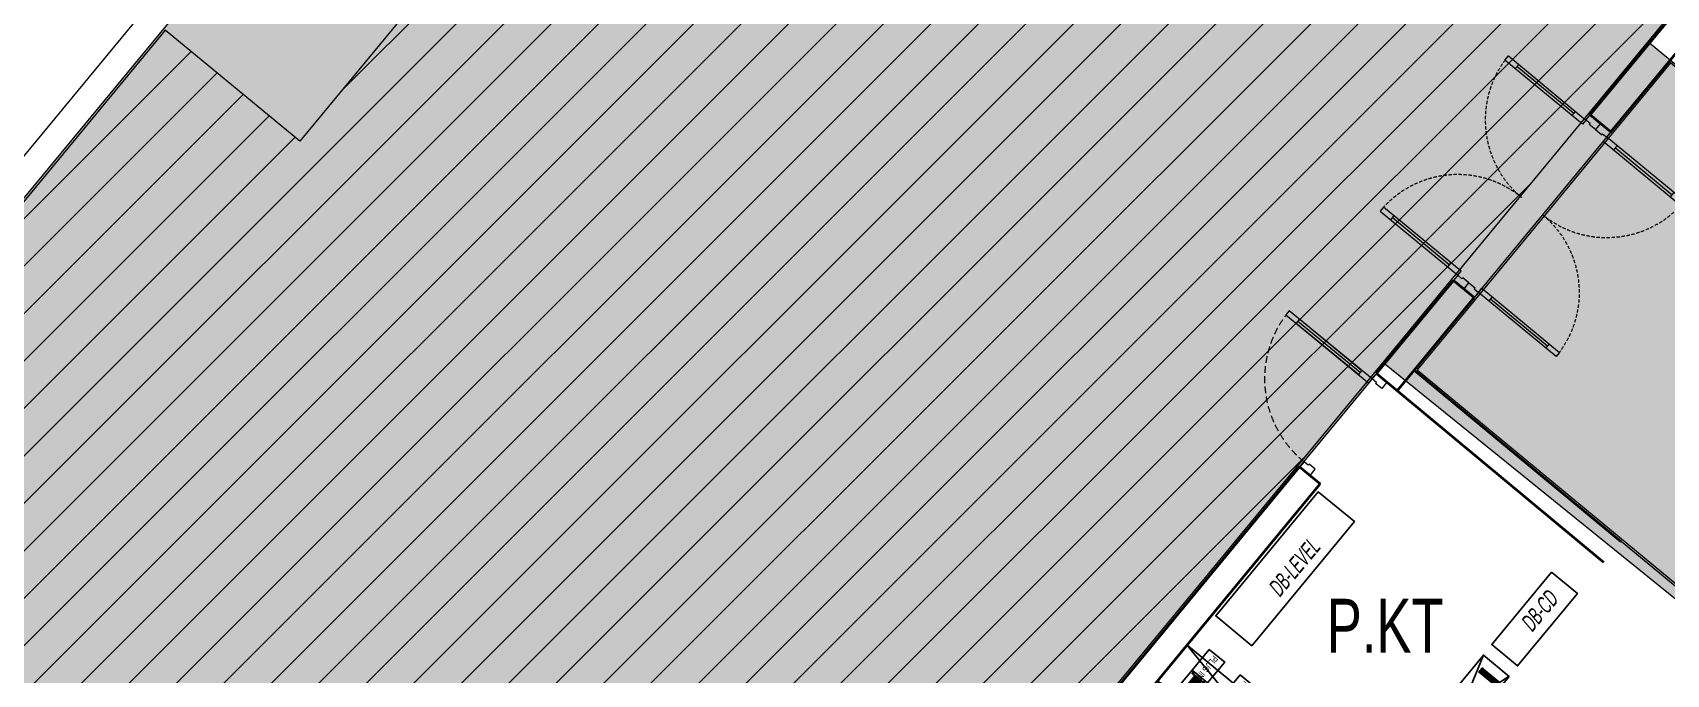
# Model space of a CAD drawing. Header units: millimetres. Extents: x -11451263 to 11578383104, y -507 to 1450429.
# Drawn here: x 12650349 to 12662515, y 1112210 to 1116989 of the extents above; entities that cross this region are included whole.
import ezdxf

# ---------------------------------------------------------------- set-up
doc = ezdxf.new("R2010")
doc.units = ezdxf.units.MM
doc.header["$MEASUREMENT"] = 0
for name, pattern in [('DASH2-1', [3, 2, -1]), ('Xref_ST_MBDV Cot vach 30.7.2022$0$HIDDEN', [0.375, 0.25, -0.125]), ('Xref_ST_MBDV Cot vach 30.7.2022$0$HIDDEN2', [0.1875, 0.125, -0.0625])]:
    doc.linetypes.add(name, pattern=pattern)
doc.layers.get('0').update_dxf_attribs({"linetype": 'CONTINUOUS', "lineweight": 13})
doc.layers.get('Defpoints').update_dxf_attribs({"color": 5, "linetype": 'CONTINUOUS', "lineweight": 13})
for name, color, linetype, lineweight in [('CUA', 37, 'CONTINUOUS', 13), ('DO DIEN TICH THONG THUY', 141, 'CONTINUOUS', 13), ('KT-Chu viet', 255, 'CONTINUOUS', 20), ('KT-Kich thuoc', 159, 'CONTINUOUS', 18), ('KT-Net cat', 1, 'CONTINUOUS', 40), ('KT-Net cua', 87, 'CONTINUOUS', 9), ('KT-Net to mau', 159, 'CONTINUOUS', 18)]:
    doc.layers.add(name, color=color, linetype=linetype, lineweight=lineweight)
for name, color, linetype in [('MEP-00-TEXT', 7, 'CONTINUOUS'), ('MEP-E-P-WIRE', 7, 'P'), ('SPE-MEP-E-SLAB OPENING', 6, 'CONTINUOUS'), ('SPE-MEP-E-SLAB TEXT', 6, 'CONTINUOUS'), ('SPE-MEP-Electric', 2, 'CONTINUOUS')]:
    doc.layers.add(name, color=color, linetype=linetype)
doc.styles.add('Xref_ST_MBDV Cot vach 30.7.2022$0$Arial', font='arial.ttf', dxfattribs={"width": 0.7})
doc.linetypes.add('P', pattern='A,10,-2.5,["P",Standard,S=1.8,R=0,X=-0.8,Y=-0.7700000000000001],-2.5', length=15)
pattern_1 = [(45, (0, 0), (-176.7766952966369, 176.7766952966369), [])]

# ---------------------------------------------------------------- blocks, each defined once
blk = doc.blocks.new('*U317')
for p, q in [((-32.53264534438404, -117.6504440573707), (-456.6157050741662, -467.8697445440241)), ((-19.79739805360532, -133.0716462297927), (-45.26789263516287, -102.2292418849488)), ((-443.8804577833874, -483.2909467164462), (-469.3509523649449, -452.4485423716021)), ((897.1404068629408, -1243.39820262053), (473.0573471331586, -1593.617503107184)), ((884.4051595721619, -1227.977000448108), (909.8756541537196, -1258.819404792952)), ((460.3220998423798, -1578.196300934762), (485.7925944239374, -1609.038705279606))]:
    blk.add_line(p, q)
for points in [[(77.10601086248778, 63.67623645420599), (115.3117527348242, 17.41262993694011), (69.04814621718026, -20.79311193570834), (62.6805225717909, -13.08251084949734), (31.8381182269469, -38.55300543105488), (0, 0)], [(31.8381182269469, -38.55300543105488), (57.30861280850445, -69.39540977589877), (-520.9864686454972, -546.9671831703401), (-546.4569632270549, -516.1247788254959)], [(986.9816650158293, -1195.143168339058), (961.5111704342719, -1164.300763994214), (383.2160889802701, -1641.872537388656), (408.6865835618275, -1672.7149417335)], [(1095.925794105264, -1170.019937315907), (1057.720052232928, -1123.756330798641), (1011.456445715284, -1161.96207267129), (1017.824069360673, -1169.672673757501), (986.9816650158293, -1195.143168339058), (1018.819783242776, -1233.696173770113)]]:
    blk.add_lwpolyline(points, close=True)
at = {"linetype": 'Xref_ST_MBDV Cot vach 30.7.2022$0$HIDDEN2', "ltscale": 200}
for centre, radius, start, end in [((31.83811822706528, -38.55300543069961), 749.9999999851688, 219.5508579170515, 309.5508186493041), ((986.9816650176103, -1195.143168339158), 749.999999986154, 129.5508186493042, 219.5507793815491)]:
    blk.add_arc(centre, radius, start, end, dxfattribs=at)
blk = doc.blocks.new('Busway 1600A')
at = {"color": 3, "ltscale": 0.6}
for p, q in [((-115, 53.49999999998545), (-115, 50.58839295343205)), ((-114, 49.58839295343205), (-111.9148592048732, 49.58839295343205)), ((-95, 57.49999999998545), (-111, 57.49999999998545)), ((-110.9148592048732, 50.58839295343205), (-110.9148592048732, 52.58823858054529)), ((-109.9166098591086, 53.58823704814131), (-106.0755632987421, 53.62297191361722)), ((-106.0755632987421, 53.64411208206729), (-106.0755632987421, 52.78612534089189)), ((-101.9904225036153, 53.64411208206729), (-101.9904225036153, 52.78612534089189)), ((-101.9904225036153, 53.63012359362619), (-94.99824934576463, 53.64236448994779)), ((-98.08514079512679, 44.70153938226576), (-98.08514079512679, 31.18201528322243)), ((97.9684510686784, 31.18201528322243), (-98.08514079512679, 31.18201528322243)), ((-97.99042250361526, 48.78612534089189), (-98, 48.78612534089189)), ((98, 31.18201528322243), (-98, 31.18201528322243)), ((-98, 31.18201528322243), (-98, -31.18201528322243)), ((-98, 30.15550832748704), (-98, -10.61700002154976)), ((-94, 54.64236295754381), (-94, 56.49999999998545)), ((-94, 44.78612534089189), (-94, 31.18201528322243)), ((94, 27.18201528322243), (-94, 27.18201528322243)), ((-94, 27.18201528322243), (-94, -27.18201528322243)), ((94, -27.18201528322243), (94, 27.18201528322243)), ((98, -31.18201528322243), (98, 31.18201528322243)), ((-115, -53.50000000001455), (-115, -50.58839295343205)), ((-114, -49.58839295343205), (-111.9148592048732, -49.58839295343205)), ((-95, -57.50000000001455), (-111, -57.50000000001455)), ((-110.9148592048732, -50.58839295343205), (-110.9148592048732, -52.58823858054529)), ((-109.9166098591086, -53.58823704817041), (-106.0755632987421, -53.62297191361722)), ((-106.0755632987421, -53.64411208206729), (-106.0755632987421, -52.78612534089189)), ((-101.9904225036153, -53.64411208206729), (-101.9904225036153, -52.78612534089189)), ((-101.9904225036153, -53.63012359362619), (-94.99824934576463, -53.64236448994779)), ((-98.08514079512679, -44.70153938229487), (-98.08514079512679, -31.18201528322243)), ((-98.00106111390778, -30.15550832745794), (-98, -30.15550832745794)), ((-98, -19.61188092538214), (-98, -10.61700002154976)), ((-98, -10.61700002154976), (-98, -10.61700002154976)), ((-98, -10.61700002154976), (-98, -10.61700002154976)), ((-98, -10.61700002154976), (-98, -19.61188092538214)), ((-98, -30.15550832745794), (-98, -19.61188092538214)), ((-98, -19.61188092538214), (-98, -19.61188092538214)), ((-98, -19.61188092538214), (-98, -19.61188092538214)), ((97.9684510686784, -31.18201528322243), (-98, -31.18201528322243)), ((-98, -31.18201528322243), (98, -31.18201528322243)), ((-97.99042250361526, -48.78612534089189), (-98, -48.78612534089189)), ((-94, -27.18201528322243), (94, -27.18201528322243)), ((-94, -44.78612534089189), (-94, -31.18201528322243)), ((-94, -54.64236295757291), (-94, -56.50000000001455))]:
    blk.add_line(p, q, dxfattribs=at)
at = {"color": 1, "lineweight": -3, "ltscale": 0.6}
for p, q in [((87.58976356448693, 24.00077919283649), (-87.61231616936857, 24.00077919283649)), ((-89.61231616936857, -20.41848122335796), (-89.61231616936857, -21.06736645825731)), ((85.58976356448693, -16.41848122335796), (-85.61231616936857, -16.41848122335796)), ((-85.61231616936857, -25.06736645825731), (85.58976356448693, -25.06736645825731)), ((89.58976356448693, -21.06736645825731), (89.58976356448693, -20.41848122335796))]:
    blk.add_line(p, q, dxfattribs=at)
for points in [[(-85.61231616936857, 8.733742780066677), (85.58976356448693, 8.733742780066677, 0.414213562373095), (89.58976356448693, 12.73374278006668), (89.58976356448693, 13.38262801496603, 0.414213562373095), (85.58976356448693, 17.38262801496603), (-85.61231616936857, 17.38262801496603, 0.414213562373095), (-89.61231616936857, 13.38262801496603), (-89.61231616936857, 12.73374278006668, 0.414213562373095)], [(-85.61231616936857, -2.533293632703135), (85.58976356448693, -2.533293632703135, 0.414213562373095), (89.58976356448693, 1.466706367296865), (89.58976356448693, 2.115591602196218, 0.414213562373095), (85.58976356448693, 6.115591602196218), (-85.61231616936857, 6.115591602196218, 0.414213562373095), (-89.61231616936857, 2.115591602196218), (-89.61231616936857, 1.466706367296865, 0.414213562373095)], [(-85.61231616936857, -13.80033004547295), (85.58976356448693, -13.80033004547295, 0.414213562373095), (89.58976356448693, -9.800330045472947), (89.58976356448693, -9.151444810573594, 0.414213562373095), (85.58976356448693, -5.151444810573594), (-85.61231616936857, -5.151444810573594, 0.414213562373095), (-89.61231616936857, -9.151444810573594), (-89.61231616936857, -9.800330045472947, 0.414213562373095)]]:
    blk.add_lwpolyline(points, format="xyb", close=True, dxfattribs=at)
blk.add_lwpolyline([(87.58976356448693, 20.00077919283649), (-87.61231616936857, 20.00077919283649)], dxfattribs=at)
at = {"color": 3, "ltscale": 0.6}
for points in [[(101.9588735722937, 53.63012359362619), (94.96670041444304, 53.64236448994779, -0.4137009002623854), (93.9684510686784, 54.64236295754381), (93.9684510686784, 56.49999999998545, -0.414213562373095), (94.9684510686784, 57.49999999998545), (110.9684510686784, 57.49999999998545)], [(101.9588735722937, 53.64411208206729), (101.9588735722937, 52.78612534089189, -0.414213562373095), (97.95887357229367, 48.78612534089189), (97.9684510686784, 48.78612534089189, 0.4142135623730951), (93.9684510686784, 44.78612534089189), (93.9684510686784, 31.18201528322243)], [(106.0440143674205, 53.64411208206729), (106.0440143674205, 52.78612534089189, -0.4107863563844055), (98.0535918638052, 44.70153938226576), (98.0535918638052, 31.18201528322243)], [(114.9684510686784, 53.49999999998545), (114.9684510686784, 50.58839295343205, -0.414213562373095), (113.9684510686784, 49.58839295343205), (111.8833102735516, 49.58839295343205, -0.414213562373095), (110.8833102735516, 50.58839295343205), (110.8833102735516, 52.58823858054529, 0.4137009002623854), (109.885060927787, 53.58823704814131), (106.0440143674205, 53.62297191361722)], [(101.9588735722937, -53.64411208206729), (101.9588735722937, -52.78612534089189, 0.414213562373095), (97.95887357229367, -48.78612534089189), (97.9684510686784, -48.78612534089189, -0.4142135623730951), (93.9684510686784, -44.78612534089189), (93.9684510686784, -31.18201528322243)], [(101.9588735722937, -53.63012359362619), (94.96670041444304, -53.64236448994779, 0.4137009002623854), (93.9684510686784, -54.64236295757291), (93.9684510686784, -56.50000000001455, 0.414213562373095), (94.9684510686784, -57.50000000001455), (110.9684510686784, -57.50000000001455)], [(106.0440143674205, -53.64411208206729), (106.0440143674205, -52.78612534089189, 0.4107863563844055), (98.0535918638052, -44.70153938229487), (98.0535918638052, -31.18201528322243)], [(114.9684510686784, -53.50000000001455), (114.9684510686784, -50.58839295343205, 0.414213562373095), (113.9684510686784, -49.58839295343205), (111.8833102735516, -49.58839295343205, 0.414213562373095), (110.8833102735516, -50.58839295343205), (110.8833102735516, -52.58823858054529, -0.4137009002623854), (109.885060927787, -53.58823704817041), (106.0440143674205, -53.62297191361722)]]:
    blk.add_lwpolyline(points, format="xyb", dxfattribs=at)
for centre, radius, start, end in [((-111, 53.49999999998545), 4, 90, 180), ((-114, 50.58839295343205), 1, 180, 270), ((-111.9148592048732, 50.58839295343205), 1, 270, 0), ((-109.9148592048768, 52.58823858054529), 0.999999999996362, 90.10030515009979, 180), ((-97.99042250361163, 52.78612534089189), 8.085140795130428, 180, 269.3287584437957), ((-97.99042250361526, 52.78612534089189), 4, 180, 270), ((-98, 44.78612534089189), 4, 0, 90), ((-95, 56.49999999998545), 1, 0, 90), ((-94.99999999999636, 54.64236295754381), 0.9999999999923086, 270.1003051500998, 0), ((110.9684510686784, 53.49999999998545), 4, 0, 90), ((-114, -50.58839295343205), 1, 90, 180), ((-111, -53.50000000001455), 4, 180, 270), ((-111.9148592048732, -50.58839295343205), 1, 0, 90), ((-109.9148592048623, -52.58823858055985), 1.000000000010914, 179.9999999991662, 269.8996948490665), ((-97.99042250362618, -52.78612534090644), 8.085140795115876, 90.67124155620425, 180), ((-97.99042250361526, -52.78612534089189), 4, 90, 180), ((-98, -44.78612534089189), 4, 270, 0), ((-95, -56.50000000001455), 1, 270, 0), ((-95.00000000001091, -54.64236295755836), 1.000000000006886, 359.9999999991662, 89.89969484906645), ((110.9684510686784, -53.50000000001455), 4, 270, 0)]:
    blk.add_arc(centre, radius, start, end, dxfattribs=at)
at = {"color": 1, "lineweight": -3, "ltscale": 0.6}
for centre, radius, start, end in [((-87.61231616936857, 22.00077919283649), 2, 90, 270), ((87.58976356448693, 22.00077919283649), 2, 270, 90), ((-85.61231616936857, -20.41848122335796), 4, 90, 180), ((-85.61231616936857, -21.06736645825731), 4, 180, 270), ((85.58976356448693, -20.41848122335796), 4, 0, 90), ((85.58976356448693, -21.06736645825731), 4, 270, 0)]:
    blk.add_arc(centre, radius, start, end, dxfattribs=at)
blk = doc.blocks.new('GJKGGHJGH')
at = {"layer": 'SPE-MEP-E-SLAB OPENING', "extrusion": (-5.62604789980918e-08, -1.194388948058862e-07, 0.9999999999999913), "flags": 128}
for points, elevation in [([(-193137.7120766537, 252634.7458638672), (-193367.7120564645, 252634.8422336674), (-193367.7744873352, 252485.8422467459), (-193137.7745075253, 252485.7458769458)], 0.02553126045143683), ([(-192937.7120942101, 252634.6620640384), (-193137.7120766537, 252634.7458638672), (-193137.7745075253, 252485.7458769458), (-192937.7745250798, 252485.6620771189)], 0.02553126045143687), ([(-193137.7577139847, 252335.7458778864), (-193367.7576937955, 252335.8422476884), (-193367.8201246671, 252186.842260767), (-193137.8201448573, 252186.7458909659)], 0.0255491753404038), ([(-192937.757731542, 252335.6620780595), (-193137.7577139847, 252335.7458778864), (-193137.8201448573, 252186.7458909659), (-192937.8201624118, 252186.6620911381)], 0.02554917534040374), ([(-193137.8033513166, 252036.7458919047), (-193367.8033311264, 252036.8422617076), (-193367.865761999, 251887.8422747871), (-193137.8657821873, 251887.7459049851)], 0.02556709022937022), ([(-192937.803368872, 252036.6620920778), (-193137.8033513166, 252036.7458919047), (-193137.8657821873, 251887.7459049851), (-192937.8657997446, 251887.6621051582)], 0.02556709022937032)]:
    blk.add_lwpolyline(points, close=True, dxfattribs=dict(at, elevation=elevation))
at = {"layer": 'SPE-MEP-Electric'}
for points, elevation in [([(-193367.3435990261, 251034.1265698569), (-193017.3436012184, 251034.1657547811), (-193017.6656174622, 252784.8813551636), (-193367.6656152681, 252784.8421702394)], 0.04482672962532553), ([(-192715.3186862189, 252406.3132785708), (-191515.3186937394, 252406.4476268841), (-191515.3578786636, 252756.4476246899), (-192715.3578711441, 252756.3132763784)], 0.04480702789178753), ([(-190870.5079332162, 251035.8478921251), (-191570.5079288278, 251035.7695222758), (-191570.4799395977, 250785.7695238432), (-190870.4799439842, 250785.8478936907)], -0.03989460270731053)]:
    blk.add_lwpolyline(points, close=True, dxfattribs=dict(at, elevation=elevation))
for points, elevation in [([(-193017.4875581237, 251034.1657386646), (-193367.6656152681, 252784.8421702394)], 0.04482016472696935), ([(-193367.3025350291, 251034.2275988171), (-193017.6656174622, 252784.8813551636)], 0.0448267227622109)]:
    blk.add_lwpolyline(points, dxfattribs=dict(at, elevation=elevation))
at = {"layer": 'SPE-MEP-Electric', "const_width": 50, "elevation": 0.04482672294339668}
blk.add_lwpolyline([(-193162.4298558664, 251756.9623666769), (-193312.4298549267, 251756.9455731371), (-193312.3708027946, 251156.9455756573), (-193162.3708037352, 251156.962369197)], dxfattribs=at)
at = {"layer": 'SPE-MEP-Electric', "extrusion": (4.991378267793908e-05, 9.642200829122856e-09, 0.9999999987543072)}
for points, elevation in [([(-192470.5276295706, 251033.8101855968), (-193367.4547914587, 250784.7637311747)], -9.604474153843368), ([(-192470.6433034888, 250785.2952604429), (-193367.3045724729, 251034.2281877301)], -9.604482323794356), ([(-191670.4796988336, 250785.7695209165), (-192470.5276295734, 251033.8101855978)], -9.604474153843377), ([(-191670.5276444941, 251033.9647273696), (-192470.4793352668, 250783.8101902609)], -9.60447415384341)]:
    blk.add_lwpolyline(points, dxfattribs=dict(at, elevation=elevation))
at = {"layer": 'SPE-MEP-Electric', "extrusion": (-3.748203926904073e-08, 1.745553965352851e-11, 0.9999999999999993), "elevation": 0.007255997536265552}
blk.add_lwpolyline([(-192470.5278693232, 251033.8101854911), (-193367.3027021595, 251034.2275988841), (-193367.4188177696, 250784.7637376515), (-192470.6439849333, 250784.3463242576)], close=True, dxfattribs=at)
at = {"layer": 'SPE-MEP-Electric', "extrusion": (-3.748203926904073e-08, 1.745553965352851e-11, 0.9999999999999993), "const_width": 50}
for points, elevation in [([(-192567.4412088384, 250984.8056828035), (-192567.4244152996, 250834.8056837432), (-193167.4250505724, 250840.2974690152), (-193167.3414972479, 250988.3798011467)], 0.00726244582395984), ([(-191770.0033401306, 250985.2949236457), (-191769.9865465908, 250835.2949245845), (-192369.9871818646, 250840.7867098565), (-192369.9036285392, 250988.8690419879)], 199.9524986141698)]:
    blk.add_lwpolyline(points, dxfattribs=dict(at, elevation=elevation))
at = {"layer": 'SPE-MEP-Electric', "extrusion": (4.991378267793908e-05, 9.642200829122856e-09, 0.9999999987543072), "elevation": -9.604474153843393}
blk.add_lwpolyline([(-191670.4793501902, 250783.9647320365), (-192470.4793352658, 250783.810190259), (-192470.5276295725, 251033.8101855959), (-191670.5276444941, 251033.9647273706)], close=True, dxfattribs=at)
at = {"layer": 'MEP-E-P-WIRE', "color": 3, "linetype": 'Continuous', "extrusion": (-5.626047899809181e-08, -1.194388948058862e-07, 0.9999999999999913), "rotation": 179.9759931171744}
for p in [(-193252.7538078082, 252562.0852088614, 0.02553126045143682), (-193252.7994451392, 252263.0852228797, 0.02554917534040363), (-193252.8450824702, 251964.0852369007, 0.02556709022937021)]:
    blk.add_blockref('Busway 1600A', p, dxfattribs=at)
at = {"layer": 'MEP-00-TEXT', "ltscale": 0.25, "extrusion": (-5.62604789980918e-08, -1.194388948058862e-07, 0.9999999999999913), "width": 0.6}
for p in [(-192950.2639043387, 252585.3785504142, 0.02553126045143665), (-192950.3095416706, 252286.3785644344, 0.02554917534040362), (-192950.3551790025, 251987.3785784554, 0.02556709022937004)]:
    blk.add_text('PLUG IN', height=50, rotation=179.9759931116702, dxfattribs=at).set_placement(p)
at = {"layer": 'SPE-MEP-E-SLAB TEXT', "oblique": 10, "width": 0.6}
for s, p in [('DB-LEVEL', (-192310.6852222802, 252474.3788960483, 0.04480045131011726)), ('DB-CD', (-191314.0509419823, 250859.2240192369, -0.03992085264016813))]:
    blk.add_text(s, height=125, rotation=359.8212713220238, dxfattribs=at).set_placement(p)
blk = doc.blocks.new('*U409')
blk.add_line((9.462780927366847, -121.6982159981018), (390.0386124173539, -584.3899945343509))
for points in [[(-63.52451820570609, 77.23105325470416), (-109.8631501583015, 39.11634233146724), (-71.74843923475322, -7.22228962150664), (-64.02533390932066, -0.8698378009670948), (-38.61552662716283, -31.76225910269727), (0, 0)], [(-38.61552662716283, -31.76225910269727), (469.009341273614, -648.9161441475977), (438.1169199718834, -674.3259514297556), (-69.507947928893, -57.17206638485522)], [(24.90899157823193, -108.9933123570229), (-5.98342972349824, -134.4031196391808), (374.5924017664886, -597.09489817543), (405.484823068219, -571.6850908932722)], [(-757.9094565049319, -493.918332851467), (-711.5708245523367, -455.8036219282302), (-673.4561136287883, -502.1422538812044), (-681.1792189542208, -508.4947057017438), (-655.7694116720629, -539.387127003474), (-694.3849382992256, -571.1493861061715)]]:
    blk.add_lwpolyline(points, close=True)
at = {"linetype": 'Xref_ST_MBDV Cot vach 30.7.2022$0$HIDDEN', "ltscale": 200}
blk.add_arc((-38.61552662716283, -31.76225910269727), 799.1006972449057, 219.438171534189, 309.4381715341849, dxfattribs=at)
blk = doc.blocks.new('WWW')
at = {"layer": 'Defpoints', "linetype": 'DASH2-1', "lineweight": 13, "ltscale": 1000, "flags": 128}
blk.add_lwpolyline([(11429816.83619249, 1022160.11654377), (11450185.49670112, 1019986.391927242), (11488615.66733754, 1021167.255579472), (11491469.21243858, 1024811.360972404), (11462655.78743005, 1159053.890039921), (11457975.31629252, 1176930.890178204), (11455625.97722399, 1177744.852323532), (11446686.1578691, 1170981.351434231), (11423166.61122441, 1153069.948107719), (11399484.09766066, 1135982.713739872, 0.6848770391193201), (11429816.83619249, 1022160.116543293)], format="xyb", dxfattribs=at)
blk = doc.blocks.new('l5 hatch n')
at = {"true_color": 0xf1f36d}
h = blk.add_hatch(color=51, dxfattribs=at)
h.dxf.hatch_style = 1
edge = h.paths.add_edge_path()
edge.add_line((12656298.80134766, 1109535.557435368), (12653221.62198788, 1105809.459323321))
edge.add_line((12653221.62198788, 1105809.459323321), (12649655.68752882, 1101491.492040846))
edge.add_line((12649655.68752882, 1101491.492040846), (12652123.06419075, 1099453.839752336))
edge.add_line((12652123.06419075, 1099453.839752336), (12653523.9519049, 1101150.163338106))
edge.add_line((12653523.9519049, 1101150.163338106), (12659406.68150398, 1096292.068830307))
edge.add_line((12659406.68150398, 1096292.068830307), (12653633.6088363, 1089295.89890154))
edge.add_arc((12644815.77868873, 1100363.76897565), 14151.03800040059, 285.2089487290357, 308.54451609283365, ccw=False)
edge.add_line((12648528.16053081, 1086708.363542365), (12639997.49780938, 1083466.374458999))
edge.add_arc((12638541.68254624, 1087297.068728429), 4098.001545417509, 185.0009522752696, 290.80877027961463, ccw=False)
edge.add_arc((12696752.90760365, 1084935.442649985), 62325.86542817719, 168.3731970776644, 178.1570554483237, ccw=False)
edge.add_arc((12696843.70367224, 1084920.722239567), 62417.76527470844, 161.7911481637545, 168.3767589851651, ccw=False)
edge.add_arc((12644152.25847912, 1102453.095281032), 6888.964314798, 146.5663284402962, 163.3658190839157, ccw=False)
edge.add_line((12638403.25095712, 1106248.716685041), (12646045.28472279, 1115493.601350392))
edge.add_arc((12646662.25335985, 1114983.600920159), 800.4690737037384, 50.484602841932826, 140.4220835182263, ccw=False)
edge.add_line((12647171.58027014, 1115601.125685986), (12648430.3880579, 1114561.554957429))
edge.add_arc((12648856.735912, 1115077.816125907), 669.5506603502787, 230.4488270478515, 324.9010922184792)
edge.add_line((12649404.53593456, 1114692.831422233), (12653634.7882432, 1119815.209846795))
edge.add_arc((12652784.47813034, 1120517.427843955), 1102.786200299066, 320.4488276841646, 392.3574911413926)
edge.add_arc((12656621.19350976, 1122948.29038935), 3439.182273536708, 132.6961391522161, 212.3574911413992, ccw=False)
edge.add_line((12654289.04911451, 1125475.952793689), (12666004.72675876, 1139669.725482965))
edge.add_line((12666004.72675876, 1139669.725482965), (12667791.13812613, 1141343.918540631))
edge.add_arc((12671647.26861477, 1137229.318191882), 5639.120354746039, 51.52005292279148, 133.1426992224218, ccw=False)
edge.add_line((12675156.15877705, 1141643.768124132), (12685404.16517224, 1133183.793658648))
edge.add_arc((12688605.27885574, 1138819.223067315), 6481.141368215428, 240.4019661416034, 283.60976593788)
edge.add_arc((12688605.27885575, 1138819.223067312), 6481.141368212295, 283.6097659378702, 344.3508600315127)
edge.add_line((12694846.17450415, 1137070.96252022), (12699656.29223404, 1154126.535119132))
edge.add_line((12699656.29223404, 1154126.535119132), (12700718.70818416, 1157886.349665378))
edge.add_arc((12703605.66459206, 1157070.578435883), 2999.999999998468, 74.1697540422137, 164.2212270996967, ccw=False)
edge.add_line((12704424.02905953, 1159956.800810957), (12708354.93456482, 1158842.225087786))
edge.add_line((12708354.93456482, 1158842.225087786), (12707538.30266055, 1155962.113147489))
edge.add_line((12707538.30266055, 1155962.113147489), (12717047.34468338, 1153265.030596474))
edge.add_line((12717047.34468338, 1153265.030596474), (12716133.74354226, 1150042.01286954))
edge.add_line((12716133.74354226, 1150042.01286954), (12718927.12437144, 1149252.683279211))
edge.add_line((12718927.12437144, 1149252.683279211), (12710153.50368851, 1118203.468706878))
edge.add_line((12710153.50368851, 1118203.468706878), (12688240.19109857, 1124395.544198849))
edge.add_arc((12687913.88261041, 1123240.761634654), 1200.000000004759, 74.2212272805186, 140.4475101563667)
edge.add_line((12686988.63276804, 1124004.903459972), (12684675.03587604, 1121203.387725945))
edge.add_line((12684675.03587604, 1121203.387725945), (12673533.34863237, 1130404.611428166))
edge.add_line((12673533.34863237, 1130404.611428166), (12668249.36014265, 1124006.272497059))
edge.add_line((12668249.36014265, 1124006.272497059), (12674302.07586798, 1119007.712615399))
edge.add_line((12674302.07586798, 1119007.712615399), (12672391.77459775, 1116694.544181657))
edge.add_line((12672391.77459775, 1116694.544181657), (12666338.98353315, 1121693.166096698))
edge.add_line((12666338.98353315, 1121693.166096698), (12662391.073776, 1116912.579542304))
edge.add_line((12662391.073776, 1116912.579542304), (12670022.46730101, 1110610.288206432))
edge.add_line((12670022.46730101, 1110610.288206432), (12668112.16612281, 1108297.119984699))
edge.add_line((12668112.16612281, 1108297.119984699), (12660417.05188652, 1114522.341950322))
edge.add_line((12660417.05188652, 1114522.341950322), (12656298.80134766, 1109535.557435368))
at = {"elevation": 3.807828033907247e-10}
blk.add_lwpolyline([(12666338.98353315, 1121693.166096698), (12662391.073776, 1116912.579542304), (12670022.46730101, 1110610.288206432), (12668112.16612281, 1108297.119984699), (12660417.05188652, 1114522.341950322), (12656298.80134766, 1109535.557435368), (12653221.62198788, 1105809.459323321), (12649655.68752882, 1101491.492040846), (12652123.06419075, 1099453.839752336), (12653523.9519049, 1101150.163338106), (12659406.68150398, 1096292.068830307), (12653633.6088363, 1089295.89890154, -0.1021739592070072), (12648528.16053081, 1086708.363542365), (12639997.49780938, 1083466.374458999, -0.4975350428880537), (12634459.28107068, 1086939.836509013, -0.04271608796084382), (12635705.90172683, 1097496.357220447, -0.02874305958942801), (12637551.58374295, 1104425.130361329, -0.07343317512117552), (12638403.25095712, 1106248.716685041), (12646045.28472279, 1115493.601350392, -0.4138940027527035), (12647171.58027014, 1115601.125685986), (12648430.3880579, 1114561.554957429, 0.4371608628123947), (12649404.53593456, 1114692.831422233), (12653634.7882432, 1119815.209846795, 0.3244791483857705)], format="xyb", dxfattribs=at)

msp = doc.modelspace()

# ---------------------------------------------------------------- hatches: boundary and pattern name
at = {"layer": 'DO DIEN TICH THONG THUY'}
h = msp.add_hatch(dxfattribs=at)
h.set_pattern_fill('ANSI31', color=256, scale=2000)
h.set_pattern_definition(pattern_1)
edge = h.paths.add_edge_path()
edge.add_line((12648149.48478502, 1099667.647784011), (12647119.40104937, 1100518.318889742))
edge.add_line((12647119.40104937, 1100518.318889742), (12655592.03523952, 1110744.695530844))
edge.add_line((12655592.03523952, 1110744.695530844), (12656594.31193518, 1109916.977809037))
edge.add_line((12656594.31193518, 1109916.977809037), (12668629.48780735, 1124491.249824722))
edge.add_line((12668629.48780735, 1124491.249824722), (12659627.90790428, 1131921.241183753))
edge.add_line((12659627.90790428, 1131921.241183753), (12655265.01974208, 1126634.796996264))
edge.add_line((12655265.01974208, 1126634.796996264), (12657038.76787978, 1125169.969178963))
edge.add_line((12657038.76787978, 1125169.969178963), (12653709.57559864, 1121138.677214825))
edge.add_arc((12652002.72732561, 1120547.5495697), 1806.311966409447, -23.947535354293677, 19.102351050374978, ccw=False)
edge.add_line((12653653.54747023, 1119814.367620872), (12652310.69405365, 1118188.317241698))
edge.add_line((12652310.69405365, 1118188.317241698), (12653312.9983884, 1117360.576713106))
edge.add_line((12653312.9983884, 1117360.576713106), (12652338.74468884, 1116180.860760475))
edge.add_line((12652338.74468884, 1116180.860760475), (12651336.4403538, 1117008.601289543))
edge.add_line((12651336.4403538, 1117008.601289543), (12649416.10236218, 1114683.279493475))
edge.add_arc((12648891.49926653, 1115116.516414403), 680.369486104239, 288.9905051056609, 320.4488276842406, ccw=False)
edge.add_line((12649112.89929525, 1114473.177728402), (12641453.12051299, 1105198.013335501))
edge.add_line((12641453.12051299, 1105198.013335501), (12640296.46787393, 1106153.220485241))
edge.add_line((12640296.46787393, 1106153.220485241), (12639404.99390551, 1105073.741841771))
edge.add_line((12639404.99390551, 1105073.741841771), (12638269.91657423, 1106011.131292871))
edge.add_arc((12643954.20837479, 1102556.836901316), 6651.565456154458, 148.7133160504264, 162.7157194415886)
edge.add_arc((12696844.46896095, 1084920.492423539), 62403.56332524174, 161.6822415965011, 168.3643477719217)
edge.add_line((12635723.30263892, 1097506.506213534), (12635883.30627023, 1097374.376016631))
edge.add_arc((12636644.40488463, 1097451.537528775), 764.9999998625997, -84.87464677233191, 185.788967164622, ccw=False)
edge.add_line((12636712.74618534, 1096689.596280117), (12642053.7656369, 1092286.390847547))
edge.add_line((12642053.7656369, 1092286.390847547), (12648149.48478502, 1099667.647784011))
h = msp.add_hatch(dxfattribs=at)
h.set_pattern_fill('ANSI31', color=256, scale=2000)
h.set_pattern_definition(pattern_1)
edge = h.paths.add_edge_path()
edge.add_line((12654294.24754758, 1125458.577366399), (12655446.98757837, 1124506.60139529))
edge.add_line((12655446.98757837, 1124506.60139529), (12656335.33326395, 1125582.291989624))
edge.add_line((12656335.33326395, 1125582.291989624), (12656855.7508502, 1125152.511604931))
edge.add_line((12656855.7508502, 1125152.511604931), (12653658.6596135, 1121281.179725372))
edge.add_arc((12657532.97640314, 1122828.756252157), 4171.968802946281, 140.923686312059, 201.7739918979484, ccw=False)
edge = h.paths.add_edge_path()
edge.add_line((12639222.59917729, 1107208.661466392), (12641435.66294098, 1105381.030370843))
edge.add_line((12641435.66294098, 1105381.030370843), (12648905.61345818, 1114426.333247571))
edge.add_arc((12648841.78801498, 1115188.742151651), 765.075829065841, 236.6753925558821, 274.78538657239767, ccw=False)
edge.add_line((12648421.46933192, 1114549.466601604), (12647162.02734068, 1115589.561079014))
edge.add_arc((12646662.18642466, 1114984.307756127), 784.9665764785129, 50.44882705285094, 140.4580457501313)
edge.add_line((12646056.8526869, 1115484.051282459), (12644571.56414168, 1113685.679055212))
edge.add_line((12644571.56414168, 1113685.679055212), (12645728.14792995, 1112730.528764954))
edge.add_line((12645728.14792995, 1112730.528764954), (12644753.89423039, 1111550.812812325))
edge.add_line((12644753.89423039, 1111550.812812325), (12643597.30996311, 1112505.963498171))
edge.add_line((12643597.30996311, 1112505.963498171), (12639222.59917729, 1107208.661466392))

# ---------------------------------------------------------------- linework, layer by layer
at = {"layer": 'DO DIEN TICH THONG THUY', "elevation": -2.108423794027069e-09}
msp.add_lwpolyline([(12653312.9983884, 1117360.576713106), (12652338.74468884, 1116180.860760475), (12651336.4403538, 1117008.601289543), (12649416.10236218, 1114683.279493475, -0.1381314334515013), (12649112.89929525, 1114473.177728402), (12641453.12051299, 1105198.013335501), (12640296.46787393, 1106153.220485241), (12639404.99390551, 1105073.741841771), (12638269.91657423, 1106011.131292871, 0.06117314615910196), (12637603.01198244, 1104533.102926744, 0.02916445297232213), (12635723.30263892, 1097506.506213534), (12635883.30627023, 1097374.376016631, -2.434124943009283), (12636712.74618534, 1096689.596280117), (12642053.7656369, 1092286.390847547), (12648149.48478502, 1099667.647784011), (12647119.40104937, 1100518.318889742), (12655592.03523952, 1110744.695530844), (12656594.31193518, 1109916.977809037), (12668629.48780735, 1124491.249824722)], format="xyb", dxfattribs=at)
at = {"layer": 'DO DIEN TICH THONG THUY'}
msp.add_lwpolyline([(12660638.22220079, 1114476.072218127), (12668111.88376074, 1108296.778294159), (12670022.21839263, 1110609.986564302), (12662544.99537562, 1116784.958041229), (12660638.22220079, 1114476.072218127)], dxfattribs=at)
msp.add_lwpolyline([(12660659.33406105, 1114478.079854731), (12668109.87494437, 1108317.902324445), (12670001.10104188, 1110607.972229714), (12662547.00968563, 1116763.840712781)], close=True, dxfattribs=at)
at = {"layer": 'KT-Net cat'}
for p, q in [((12661948.91386325, 1116377.264715686), (12664269.49110196, 1119187.232927766)), ((12662103.12509676, 1116249.911288338), (12664423.7023362, 1119059.879501284)), ((12661948.91386325, 1116377.264715686), (12662103.13192086, 1116249.90565274)), ((12660356.98586045, 1114449.611970869), (12660930.08645139, 1115143.574841829)), ((12660930.08645139, 1115143.574841829), (12661084.30452204, 1115016.215768126)), ((12660510.86835, 1114321.860470111), (12661084.29768491, 1115016.221414481)), ((12655896.00328736, 1109047.844248645), (12659783.89353192, 1113755.659104792)), ((12659783.89353192, 1113755.659104791), (12659937.77602147, 1113627.907604032)), ((12656814.33537077, 1109845.758579062), (12659937.77602147, 1113627.907604033))]:
    msp.add_line(p, q, dxfattribs=at)
at = {"layer": 'KT-Net cat', "flags": 128}
for points in [[(12660356.98586045, 1114449.61197087), (12662047.70261223, 1113045.998063735)], [(12660638.22220079, 1114476.072218127), (12662175.45368736, 1113199.880040597)]]:
    msp.add_lwpolyline(points, dxfattribs=at)
at = {"layer": 'KT-Net cua', "elevation": -2.108423794027069e-09}
for points in [[(12634665.75861196, 1092329.338643234, -0.05031291028689123), (12637398.30135593, 1104598.846777332, -0.0717433244059158), (12638242.5259719, 1106368.189061913), (12645891.13353409, 1115621.026321101, -0.4142018888046807), (12647298.9258273, 1115755.34347963), (12648548.61295092, 1114723.304938341, 0.3664971645447159), (12649252.52424842, 1114822.847133556), (12653465.5872719, 1119924.411191266, 0.1975864614484913), (12653530.01370591, 1121033.653513898, -0.276634261830654), (12654064.80730399, 1125518.461686407), (12665851.37330307, 1139798.117004524, -0.1142951996060862), (12669830.55075567, 1142756.086208699, -0.2928743732055457), (12675287.71339066, 1141794.509921329)], [(12687852.83855312, 1098359.588156382, 0.3634284592786584), (12661583.94802571, 1098930.615214295), (12653633.60942398, 1089295.898478366, -0.1021739592067348), (12648528.16111849, 1086708.363119195), (12639893.11199609, 1083426.70307896, -0.4928533174976546), (12634459.28165536, 1086939.836089578, -0.02212543650158375), (12634864.34199002, 1092305.57623562, -0.05032047601245675), (12637588.72956385, 1104537.68886163, -0.0714264831848571), (12638403.25154201, 1106248.71626307), (12646045.28530768, 1115493.600928419, -0.4142018888053746), (12647171.57884767, 1115601.12692158), (12648430.38864279, 1114561.554535456, 0.3732636837290149), (12649404.53651951, 1114692.831000335), (12653634.78882809, 1119815.209424824, 0.2029712287157068), (12653716.03005854, 1121107.638807134, -0.2769801372259826), (12654221.08537423, 1125393.612262018), (12666004.72734368, 1139669.725061019, -0.1142243591051637), (12669909.07662194, 1142572.139469888, -0.2930792818570974), (12675156.15936195, 1141643.767702149)]]:
    msp.add_lwpolyline(points, format="xyb", dxfattribs=at)

# ---------------------------------------------------------------- block references
at = {"layer": 'CUA', "rotation": 280.8976534761976}
msp.add_blockref('*U317', (12661948.92162238, 1116377.258709246), dxfattribs=at)
at = {"layer": 'CUA', "xscale": -1}
msp.add_blockref('*U317', (12662103.13303495, 1116249.905134025), dxfattribs=at)
at = {"layer": 'CUA', "xscale": -1, "rotation": 270}
msp.add_blockref('*U409', (12660356.72058573, 1114448.668468907), dxfattribs=at)
at = {"layer": 'KT-Kich thuoc'}
msp.add_blockref('WWW', (1260000.000004577, 4.119938239455223e-06, 1.190182883904904e-08), dxfattribs=at)
at = {"layer": 'KT-Kich thuoc', "rotation": 50.44882673788359}
msp.add_blockref('GJKGGHJGH', (12976763.86905165, 1100291.824112139, 3.933185290981334e-06), dxfattribs=at)
at = {"layer": 'KT-Net to mau'}
msp.add_blockref('l5 hatch n', (-0.000173499807715416, -0.0002076071687042713, -1.777385320306449e-09), dxfattribs=at)

# ---------------------------------------------------------------- texts
at = {"layer": 'KT-Chu viet', "insert": (12660421.2105475, 1112772.142002362), "char_height": 400, "attachment_point": 2, "style": 'Xref_ST_MBDV Cot vach 30.7.2022$0$Arial'}
msp.add_mtext('P.KT', dxfattribs=at)

doc.saveas('drawing.dxf')
